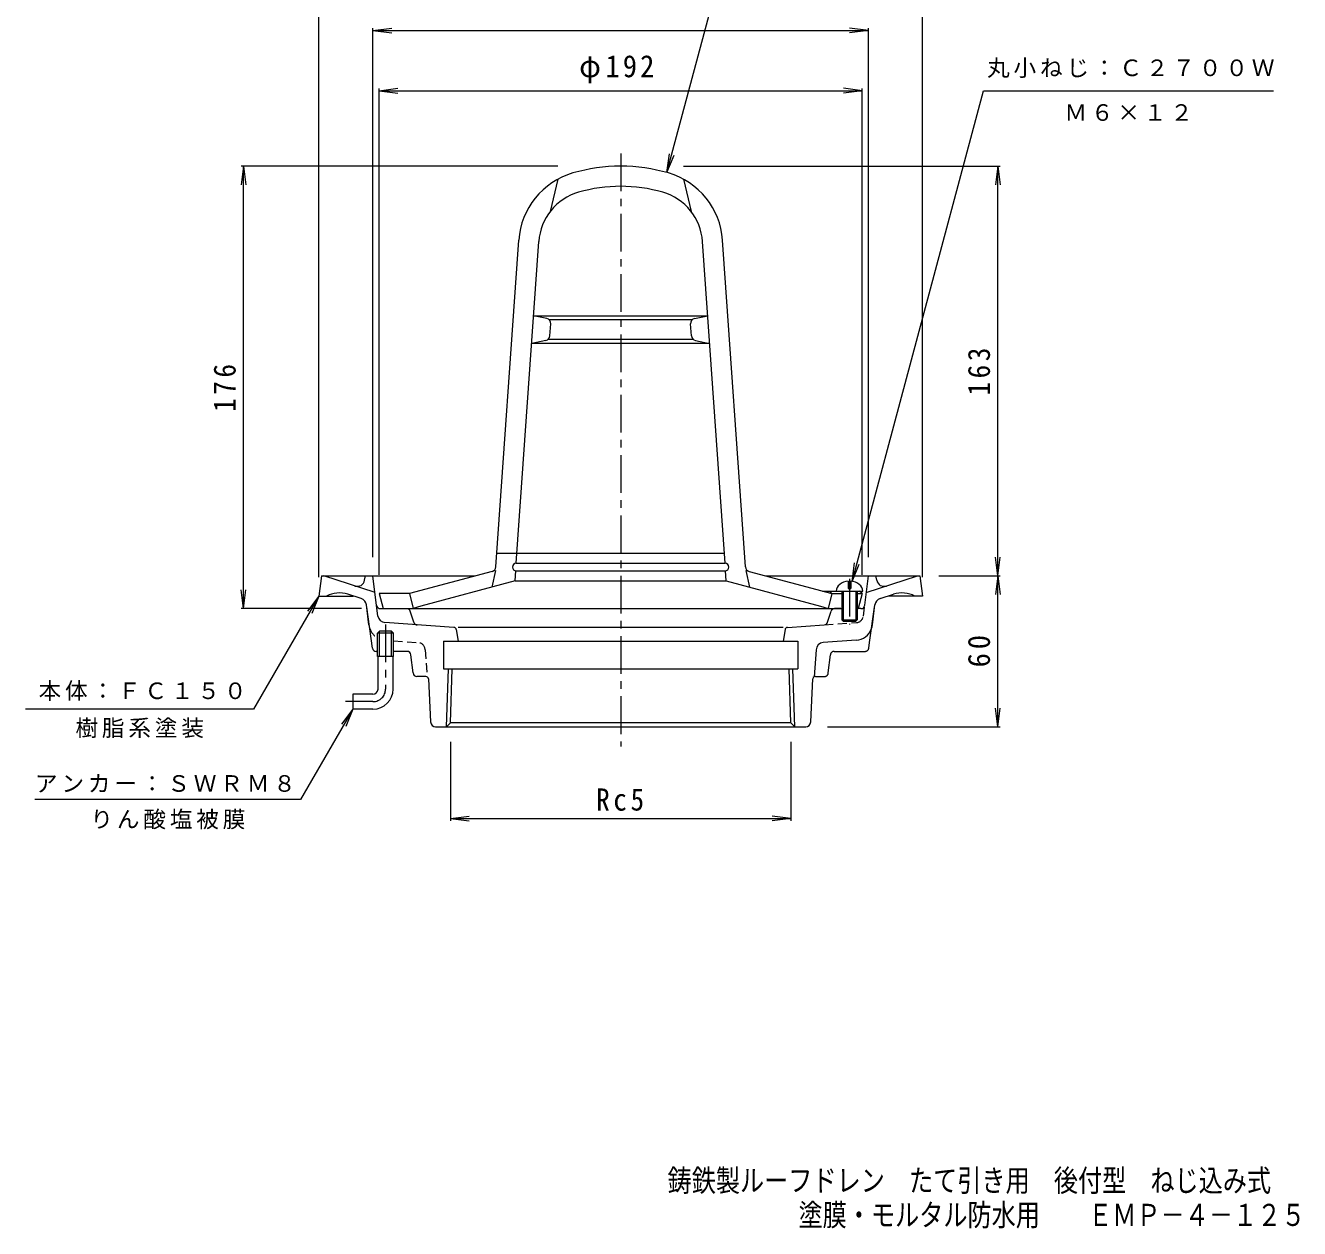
# Model space of a CAD drawing. Units: millimetres, scale not verified. Extents: x -284 to 222, y -346 to 382.
# Drawn here: x -284 to 222, y -346 to 133 of the extents above; entities that cross this region are included whole.
import ezdxf
from ezdxf.enums import TextEntityAlignment as Align

# ---------------------------------------------------------------- set-up
doc = ezdxf.new("R2010")
doc.units = ezdxf.units.MM
doc.header["$LTSCALE"] = 3
for name, pattern in [('CHAIN1', [8, 5, -1, 1, -1]), ('DASHED1', [1.8, 1.2, -0.6]), ('DOUBLE_CHAIN1', [8.8, 5, -1, 0.6, -0.6, 0.6, -1]), ('DOUBLE_CHAIN2', [12.8, 9, -1, 0.6, -0.6, 0.6, -1])]:
    doc.linetypes.add(name, pattern=pattern)
for name, color, linetype, lineweight in [('0-0_通り芯', 3, 'Continuous', 9), ('0-2_仕上', 6, 'Continuous', 9), ('0-4_その他', 7, 'Continuous', 9), ('0-5_寸法', 7, 'Continuous', 9)]:
    doc.layers.add(name, color=color, linetype=linetype, lineweight=lineweight)
doc.layers.add('F-4_F-4ﾚｲﾔ', color=6, linetype='Continuous')
doc.styles.add('ＭＳ ゴシック', font='')
doc.styles.get('ＭＳ ゴシック').set_extended_font_data('MS Gothic')

msp = doc.modelspace()

# ---------------------------------------------------------------- linework, layer by layer
at = {"layer": '0-0_通り芯', "linetype": 'CHAIN1'}
for p, q in [((-47.616, 82.107), (-47.616, -153.886)), ((-141.116, -105.359), (-141.116, -131.006)), ((-146.116, -136.006), (-157.116, -136.006))]:
    msp.add_line(p, q, dxfattribs=at)
at = {"layer": '0-0_通り芯'}
for p, q in [((-166.616, -86.006), (-105.491, -86.006)), ((-145.306, -92.605), (-165.616, -86.006)), ((-149.458, -87.729), (-149.116, -86.006)), ((-144.16, -101.937), (-146.116, -86.006)), ((10.259, -86.006), (71.384, -86.006)), ((49.449, -97.688), (50.884, -86.006)), ((50.074, -92.605), (70.384, -86.006)), ((54.226, -87.729), (53.884, -86.006)), ((-150.783, -95.031), (-156.126, -93.295)), ((55.551, -95.031), (60.894, -93.295)), ((-147.758, -105.458), (-148.732, -97.518)), ((-146.3, -114.717), (-148.616, -98.467)), ((34.69, -104.411), (36.054, -100.057)), ((39.884, -99.006), (37.486, -99.006)), ((47.961, -99.006), (45.884, -99.006)), ((52.526, -105.458), (53.5, -97.518)), ((-113.912, -106.485), (-141.392, -104.564)), ((18.68, -106.485), (33.363, -105.459)), ((-143.476, -108.006), (-144.291, -108.806)), ((-137.941, -108.806), (-144.291, -108.806)), ((-144.291, -118.006), (-144.291, -108.806)), ((-138.756, -108.006), (-143.476, -108.006)), ((-143.476, -118.006), (-143.476, -108.006)), ((-137.941, -108.806), (-138.756, -108.006)), ((-138.756, -118.006), (-138.756, -108.006)), ((-137.941, -118.006), (-137.941, -108.806)), ((-112.994, -107.33), (-112.271, -112.006)), ((17.039, -106.485), (-112.271, -106.485)), ((17.762, -107.33), (17.039, -112.006)), ((-144.291, -116.006), (-144.815, -116.006)), ((-132.53, -116.006), (-137.941, -116.006)), ((-118.116, -112.006), (22.884, -112.006)), ((22.884, -112.006), (22.884, -123.006)), ((30.14, -115.37), (29.379, -126.116)), ((46.066, -111.587), (32.928, -112.506)), ((-137.941, -118.006), (-144.291, -118.006)), ((-144.116, -131.006), (-144.116, -118.006)), ((-138.116, -131.006), (-138.116, -118.006)), ((-130.199, -124.594), (-131.033, -117.417)), ((-125.067, -126.006), (-128.702, -126.006)), ((-116.831, -146.006), (-116.112, -123.006)), ((21.599, -146.006), (20.88, -123.006)), ((-124.069, -126.956), (-123.211, -144.105)), ((27.979, -144.105), (28.837, -126.956)), ((-154.116, -133.006), (-154.116, -139.006)), ((-146.116, -133.006), (-154.116, -133.006)), ((-146.116, -139.006), (-154.116, -139.006)), ((-121.214, -146.006), (25.982, -146.006)), ((20.072, -144.479), (-115.304, -144.479))]:
    msp.add_line(p, q, dxfattribs=at)
at = {"layer": '0-0_通り芯', "linetype": 'DOUBLE_CHAIN2'}
for p, q in [((-143.193, -99.006), (-132.718, -99.006)), ((-129.922, -104.411), (-131.286, -100.057))]:
    msp.add_line(p, q, dxfattribs=at)
at = {"layer": '0-0_通り芯', "linetype": 'DASHED1'}
for p, q in [((48.928, -101.937), (49.449, -97.688)), ((33.363, -105.459), (46.159, -104.564)), ((-137.941, -111.822), (-128.16, -112.506)), ((-125.372, -115.37), (-124.611, -126.116))]:
    msp.add_line(p, q, dxfattribs=at)
at = {"layer": '0-0_通り芯', "linetype": 'DOUBLE_CHAIN1'}
for p, q in [((51.383, -112.506), (53.384, -98.467)), ((37.298, -116.006), (49.583, -116.006)), ((51.068, -114.717), (51.383, -112.506)), ((34.967, -124.594), (35.801, -117.417)), ((29.835, -126.006), (33.47, -126.006))]:
    msp.add_line(p, q, dxfattribs=at)
at = {"layer": '0-0_通り芯'}
for points in [[(-166.616, -86.006), (-167.616, -94.006), (-153.939, -94.006)], [(71.384, -86.006), (72.384, -94.006), (58.707, -94.006)], [(-118.116, -112.006), (-118.116, -123.006), (22.884, -123.006)], [(-116.831, -146.006), (-115.304, -144.479), (-114.633, -123.006)], [(21.599, -146.006), (20.072, -144.479), (19.401, -123.006)]]:
    msp.add_lwpolyline(points, dxfattribs=at)
for centre, radius, start, end in [((-152.401, -87.145), 3, 252.00015, 348.7693), ((57.169, -87.145), 3, 191.2307, 287.99985), ((-159.525, -103.757), 11, 71.99997, 117.56897), ((-151.71, -97.884), 3, 7.00043, 72.00015), ((56.478, -97.884), 3, 107.99985, 172.99957), ((64.293, -103.757), 11, 62.43103, 108.00003), ((37.486, -100.506), 1.5, 90, 162.59828), ((47.961, -97.506), 1.5, 270, 352.99878), ((-140.81, -104.604), 7, 187.00006, 199.50955), ((-141.182, -101.571), 3, 187.00008, 266.00018), ((33.259, -103.962), 1.5, 274.00122, 342.59828), ((45.578, -104.604), 7, 340.49045, 352.99994), ((-113.982, -107.483), 1, 8.79385, 85.99878), ((18.75, -107.483), 1, 94.00122, 171.20615), ((45.578, -104.604), 7, 274.00002, 340.49045), ((-144.815, -114.506), 1.5, 188.11226, 270), ((-132.53, -117.506), 1.5, 3.36691, 90), ((33.137, -115.499), 3, 94.00055, 177.54553), ((-128.702, -124.506), 1.5, 183.36691, 270), ((-125.067, -127.006), 1, 2.86252, 90), ((29.835, -127.006), 1, 117.12999, 177.13748), ((-146.116, -131.006), 2, 270, 0), ((-146.116, -131.006), 8, 270, 0), ((-121.214, -144.006), 2, 182.86252, 270), ((25.982, -144.006), 2, 270, 357.13748)]:
    msp.add_arc(centre, radius, start, end, dxfattribs=at)
at = {"layer": '0-0_通り芯', "linetype": 'DOUBLE_CHAIN2'}
for centre, start, end in [((-143.193, -97.506), 187.00122, 270), ((-132.718, -100.506), 17.40172, 90), ((-128.491, -103.962), 197.40172, 265.99878)]:
    msp.add_arc(centre, 1.5, start, end, dxfattribs=at)
at = {"layer": '0-0_通り芯', "linetype": 'DASHED1'}
for centre, radius, start, end in [((45.95, -101.571), 3, 273.99982, 352.99992), ((-140.81, -104.604), 7, 199.50955, 240.17772), ((-128.369, -115.499), 3, 2.45447, 85.99945)]:
    msp.add_arc(centre, radius, start, end, dxfattribs=at)
at = {"layer": '0-0_通り芯', "linetype": 'DOUBLE_CHAIN1'}
for centre, radius, start, end in [((37.298, -117.506), 1.5, 90, 176.63309), ((49.583, -114.506), 1.5, 270, 351.88774), ((29.835, -127.006), 1, 90, 117.12999), ((33.47, -124.506), 1.5, 270, 356.63309)]:
    msp.add_arc(centre, radius, start, end, dxfattribs=at)
at = {"layer": '0-0_通り芯', "linetype": 'CHAIN1'}
msp.add_arc((-146.116, -131.006), 5, 270, 0, dxfattribs=at)
at = {"layer": '0-2_仕上'}
for p, q in [((-72.616, 71.849), (-75.616, 59.003)), ((-22.616, 71.849), (-19.616, 59.003)), ((-97.246, -82.4), (-88.155, 47.618)), ((-89.126, -80.963), (-80.174, 47.059)), ((-6.106, -80.963), (-15.058, 47.059)), ((2.014, -82.4), (-7.077, 47.618)), ((-82.239, 17.537), (-12.993, 17.537)), ((-77.018, 16.404), (-82.239, 17.537)), ((-76.226, 16.037), (-19.006, 16.037)), ((-18.214, 16.404), (-12.993, 17.537)), ((-75.781, 9.543), (-75.447, 14.31)), ((-19.452, 9.543), (-19.785, 14.31)), ((-77.364, 7.725), (-83.008, 6.537)), ((-12.224, 6.537), (-83.008, 6.537)), ((-18.593, 8.037), (-76.639, 8.037)), ((-17.869, 7.725), (-12.224, 6.537)), ((-96.866, -76.963), (-6.385, -76.963)), ((-89.126, -80.963), (-6.106, -80.963)), ((-98.724, -84.192), (-131.616, -93.006)), ((-97.346, -83.823), (-98.846, -90.437)), ((-89.616, -87.963), (-89.335, -83.949)), ((-89.126, -83.963), (-6.106, -83.963)), ((-5.616, -87.963), (-5.897, -83.949)), ((2.114, -83.823), (3.614, -90.437)), ((3.492, -84.192), (36.384, -93.006)), ((-89.616, -87.963), (-5.616, -87.963)), ((-5.616, -87.963), (31.884, -98.012)), ((42.884, -88.124), (42.884, -91.006)), ((42.884, -91.006), (43.884, -91.006)), ((43.884, -88.124), (43.884, -91.006)), ((-143.616, -93.006), (-142.116, -99.006)), ((-131.616, -93.006), (-143.616, -93.006)), ((-131.616, -93.006), (-130.116, -99.006)), ((32.652, -92.006), (38.134, -92.006)), ((36.384, -93.006), (34.884, -99.006)), ((36.384, -93.006), (35.384, -92.006)), ((36.384, -93.006), (40.384, -93.006)), ((38.134, -92.006), (48.634, -92.006)), ((40.384, -92.006), (40.384, -103.506)), ((40.884, -92.006), (40.884, -104.006)), ((45.884, -92.006), (45.884, -104.006)), ((46.384, -92.006), (46.384, -103.506)), ((46.384, -93.006), (48.384, -93.006)), ((48.384, -93.006), (46.884, -99.006)), ((48.384, -93.006), (47.384, -92.006)), ((-142.116, -99.006), (40.384, -99.006)), ((31.884, -98.012), (34.884, -99.006)), ((46.384, -99.006), (46.884, -99.006)), ((40.384, -103.506), (46.384, -103.506)), ((40.384, -103.506), (40.884, -104.006)), ((40.884, -104.006), (45.884, -104.006)), ((46.384, -103.506), (45.884, -104.006))]:
    msp.add_line(p, q, dxfattribs=at)
at = {"layer": '0-2_仕上', "linetype": 'CHAIN1'}
msp.add_line((43.384, -87.109), (43.384, -105.255), dxfattribs=at)
at = {"layer": '0-2_仕上'}
msp.add_lwpolyline([(-89.616, -87.963), (-127.116, -98.012), (-130.116, -99.006)], dxfattribs=at)
for centre, radius, start, end in [((-47.616, 9.037), 68, 73.78406, 106.21594), ((-58.228, 45.525), 30, 106.21596, 175.99994), ((-37.004, 45.525), 30, 4.00006, 73.78404), ((-58.228, 45.525), 22, 106.21596, 175.99994), ((-47.616, 9.037), 60, 73.78406, 106.21594), ((-37.004, 45.525), 22, 4.00006, 73.78404), ((-77.442, 14.449), 2, 355.99968, 77.75664), ((-17.79, 14.449), 2, 102.24336, 184.00032), ((-77.776, 9.682), 2, 281.89342, 355.99968), ((-17.456, 9.682), 2, 184.00032, 258.10658), ((-89.126, -82.463), 1.5, 90, 270), ((-6.106, -82.463), 1.5, 270, 90), ((-99.242, -82.26), 2, 285.00021, 356.0011), ((4.01, -82.26), 2, 183.9989, 254.99979)]:
    msp.add_arc(centre, radius, start, end, dxfattribs=at)
for start_param, end_param in [(1.6661844, 3.1415927), (6.2831853, 7.7585936)]:
    msp.add_ellipse((43.384, -92.006), major_axis=(5.25, 0), ratio=0.7428, start_param=start_param, end_param=end_param, dxfattribs=at)
at = {"layer": '0-4_その他'}
for p, q in [((-167.616, -86.506), (-167.616, 155.937)), ((72.384, -86.506), (72.384, 155.937)), ((-146.116, 131.037), (-138.68, 132.015)), ((-146.116, -78.506), (-146.116, 131.937)), ((50.884, 131.037), (43.448, 132.015)), ((50.884, -78.506), (50.884, 131.937)), ((-146.116, 131.037), (50.884, 131.037)), ((-146.116, 131.037), (-138.68, 130.058)), ((50.884, 131.037), (43.448, 130.058)), ((-143.616, 107.037), (-136.18, 108.015)), ((-143.616, -85.506), (-143.616, 107.937)), ((-143.616, 107.037), (48.384, 107.037)), ((-143.616, 107.037), (-136.18, 106.058)), ((48.384, 107.037), (40.948, 108.015)), ((48.384, 107.037), (40.948, 106.058)), ((48.384, -85.506), (48.384, 107.937)), ((-197.616, 77.037), (-198.595, 69.601)), ((-72.616, 77.037), (-198.516, 77.037)), ((-197.616, -99.006), (-197.616, 77.037)), ((-197.616, 77.037), (-196.637, 69.601)), ((-22.616, 77.037), (103.284, 77.037)), ((102.384, 77.037), (101.405, 69.601)), ((102.384, -86.006), (102.384, 77.037)), ((102.384, 77.037), (103.363, 69.601)), ((102.384, -86.006), (101.405, -78.57)), ((102.384, -86.006), (103.363, -78.57)), ((78.884, -86.006), (103.284, -86.006)), ((102.384, -86.006), (101.405, -93.441)), ((102.384, -146.006), (102.384, -86.006)), ((102.384, -86.006), (103.363, -93.441)), ((-197.616, -99.006), (-198.595, -91.57)), ((-197.616, -99.006), (-196.637, -91.57)), ((-150.693, -99.006), (-198.516, -99.006)), ((102.384, -146.006), (101.405, -138.57)), ((102.384, -146.006), (103.363, -138.57)), ((34.595, -146.006), (103.284, -146.006)), ((-115.304, -151.979), (-115.304, -183.413)), ((20.072, -151.979), (20.072, -183.413)), ((-115.304, -182.513), (-107.868, -181.534)), ((20.072, -182.513), (12.636, -181.534)), ((-115.304, -182.513), (20.072, -182.513)), ((-115.304, -182.513), (-107.868, -183.492)), ((20.072, -182.513), (12.636, -183.492))]:
    msp.add_line(p, q, dxfattribs=at)
at = {"layer": '0-5_寸法'}
for p, q in [((-29.24, 74.503), (0.378, 185.037)), ((44.409, -88.181), (96.717, 107.037)), ((96.717, 107.037), (212.011, 107.037)), ((-29.24, 74.503), (-28.261, 81.938)), ((-29.24, 74.503), (-26.369, 81.432)), ((44.409, -88.181), (45.388, -80.745)), ((44.409, -88.181), (47.279, -81.252)), ((-167.616, -94.006), (-172.182, -99.956)), ((-167.616, -94.006), (-170.486, -100.935)), ((-154.116, -139.006), (-174.901, -175.006)), ((-154.116, -139.006), (-158.682, -144.956)), ((-154.116, -139.006), (-156.986, -145.935)), ((-174.901, -175.006), (-280.617, -175.006))]:
    msp.add_line(p, q, dxfattribs=at)
msp.add_lwpolyline([(-167.616, -94.006), (-193.597, -139.006), (-284.325, -139.006)], dxfattribs=at)

# ---------------------------------------------------------------- texts
at = {"layer": '0-4_その他', "color": 2, "char_height": 8.798, "attachment_point": 7, "style": 'ＭＳ ゴシック'}
for s, insert in [('\\T1.21;\\W0.95;φ192', (-64.116, 110.037)), ('\\T1.27;\\W0.9;Rc5', (-57.366, -179.513))]:
    msp.add_mtext(s, dxfattribs=dict(at, insert=insert))
at = {"layer": '0-4_その他', "color": 2, "char_height": 8.798, "attachment_point": 7, "rotation": 90, "style": 'ＭＳ ゴシック'}
for s, insert in [('\\T1.27;\\W0.9;163', (99.384, -14.235)), ('\\T1.27;\\W0.9;176', (-200.616, -20.735)), ('\\T1.27;\\W0.95;60', (99.384, -122.381))]:
    msp.add_mtext(s, dxfattribs=dict(at, insert=insert))
at = {"layer": '0-5_寸法', "char_height": 6.598, "attachment_point": 7, "style": 'ＭＳ ゴシック'}
for s, insert in [('\\T1.17;丸小ねじ：Ｃ２７００Ｗ', (98.099, 112.138)), ('\\T1.17;Ｍ６×１２', (128.864, 94.975)), ('\\T1.17;本体：ＦＣ１５０', (-279.12, -135.704)), ('\\T1.17;樹脂系塗装', (-264.461, -150.517)), ('\\T1.17;アンカー：ＳＷＲＭ８', (-280.57, -172.201)), ('\\T1.17;りん酸塩被膜', (-258.509, -186.835))]:
    msp.add_mtext(s, dxfattribs=dict(at, insert=insert))
at = {"layer": 'F-4_F-4ﾚｲﾔ', "style": 'ＭＳ ゴシック', "width": 0.8}
for s, p in [('鋳鉄製ルーフドレン\u3000たて引き用\u3000後付型\u3000ねじ込み式', (-28.952, -333.562)), ('塗膜・モルタル防水用\u3000\u3000ＥＭＰ－４－１２５', (23.117, -347.267))]:
    msp.add_text(s, height=8.798, dxfattribs=at).set_placement(p, align=Align.BOTTOM_LEFT)

doc.saveas('drawing.dxf')
